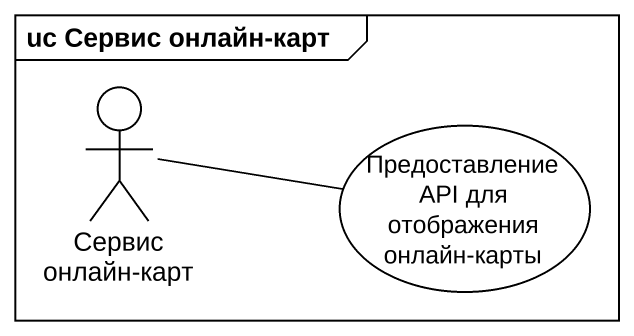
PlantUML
@startuml
mainframe uc Сервис онлайн-карт
actor "Сервис онлайн-карт" as Сервис_онлайн_карт
usecase "Предоставление API для отображения онлайн-карты" as Предоставление_API_для
Сервис_онлайн_карт -right- Предоставление_API_для
@enduml
